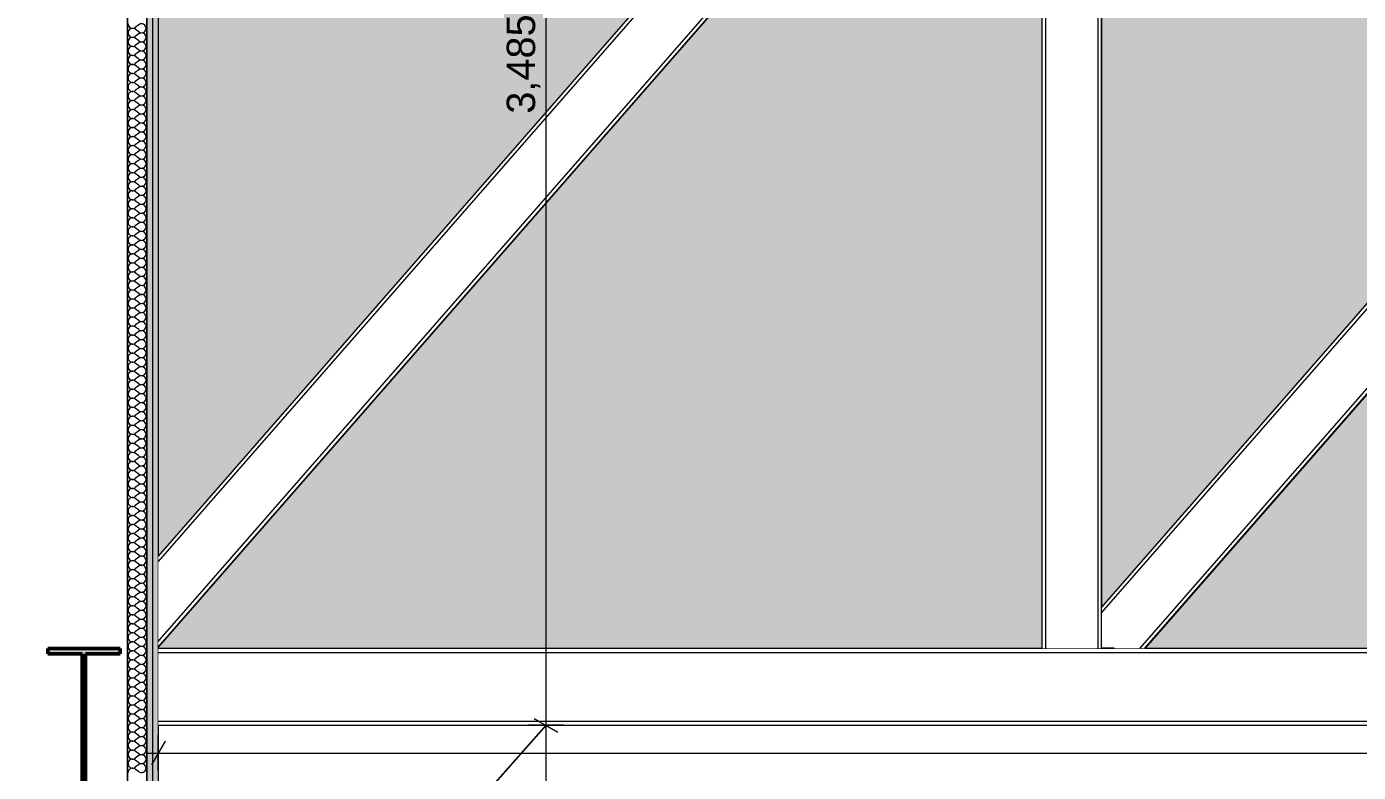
# Model space of a CAD drawing. Header units: millimetres. Extents: x -46868 to 156519, y -87156 to 18123.
# Drawn here: x 122374 to 125888, y -74298 to -72330 of the extents above; entities that cross this region are included whole.
import ezdxf

# ---------------------------------------------------------------- set-up
doc = ezdxf.new("R2010")
doc.units = ezdxf.units.MM
doc.header["$MEASUREMENT"] = 0
doc.linetypes.add('Dashed', pattern=[2822.222233, 1411.111116, -1411.111116])
doc.linetypes.add('Wipeout_Contour', pattern=[1000, 0, -1000])
for name, color, linetype, lineweight in [('0_Pen_No__85', 8, 'Continuous', 20), ('A-25-M_Wall_Int_Pen_No__1', 7, 'Continuous', 13), ('A-25-M_Wall_Int_Pen_No__150', 7, 'Continuous', 0), ('A-95-P_Drawing_Pen_No__2', 8, 'Continuous', 15), ('BEAM.IFC Import_Pen_No__4', 7, 'Continuous', 20), ('New_2D Layer_Pen_No__1', 7, 'Continuous', 13), ('TRUSS INTERNAL.IFC Import_Pen_No__4', 7, 'Continuous', 20)]:
    doc.layers.add(name, color=color, linetype=linetype, lineweight=lineweight)
for name, color, linetype in [('A-25-M_Wall_Int', 7, 'Continuous'), ('A-95-P_Drawing', 7, 'Continuous'), ('BEAM.IFC Import', 7, 'Continuous'), ('New_2D Layer', 7, 'Continuous'), ('TRUSS INTERNAL.IFC Import', 7, 'Continuous')]:
    doc.layers.add(name, color=color, linetype=linetype)
for name, color, linetype, lineweight, true_color in [('A-25-M_Wall_Int_Pen_No__107', 7, 'Continuous', 15, 0xa6a6a6), ('A-25-M_Wall_Int_Pen_No__81', 7, 'Continuous', 20, 0x6a6a6a), ('A-95-P_Drawing_Pen_No__62', 7, 'Continuous', 20, 0xaaaaaa), ('BEAM.IFC Import_Pen_No__104', 7, 'Continuous', 15, 0xa6a6a6), ('BEAM.IFC Import_Pen_No__24', 7, 'Continuous', 50, 0x2a2a2a)]:
    doc.layers.add(name, color=color, linetype=linetype, lineweight=lineweight, true_color=true_color)
doc.styles.add('GENERATED_STYLE_2', font='')
doc.styles.get('GENERATED_STYLE_2').set_extended_font_data('Arial')
doc.dimstyles.new('GENERATED_STYLE__6', dxfattribs={"dimtxt": 75, "dimasz": 47.5, "dimexe": 0.18, "dimexo": 225.041708, "dimgap": 0.09, "dimtad": 1, "dimdec": 0, "dimzin": 0, "dimdsep": 46, "dimtxsty": 'GENERATED_STYLE_2', "dimblk": 'ARROWHEAD_2', "dimblk1": 'ARROWHEAD_2', "dimblk2": 'ARROWHEAD_2', "dimcen": 0.09, "dimclrd": 7, "dimclre": 7, "dimclrt": 7, "dimadec": 0, "dimazin": 0, "dimtfac": 1, "dimtdec": 4, "dimtmove": 0, "dimatfit": 3, "dimfxl": 1, "dimtolj": 1, "dimtzin": 0, "dimarcsym": 0})
doc.dimstyles.new('GENERATED_STYLE__7', dxfattribs={"dimtxt": 75, "dimasz": 47.5, "dimexe": 0.18, "dimexo": 225.041708, "dimgap": 0.09, "dimtad": 1, "dimtih": 1, "dimtoh": 1, "dimdec": 0, "dimzin": 0, "dimdsep": 46, "dimtxsty": 'GENERATED_STYLE_2', "dimblk": 'ARROWHEAD_2', "dimblk1": 'ARROWHEAD_2', "dimblk2": 'ARROWHEAD_2', "dimcen": 0.09, "dimclrd": 7, "dimclre": 7, "dimclrt": 7, "dimadec": 0, "dimazin": 0, "dimtfac": 1, "dimtdec": 4, "dimtmove": 0, "dimatfit": 3, "dimfxl": 1, "dimtolj": 1, "dimtzin": 0, "dimarcsym": 0})
doc.dimstyles.new('GENERATED_STYLE__8', dxfattribs={"dimtxt": 0.18, "dimasz": 182.4, "dimexe": 0.18, "dimexo": 0.0625, "dimgap": 0.09, "dimtad": 0, "dimtih": 1, "dimtoh": 1, "dimdec": 4, "dimzin": 0, "dimdsep": 46, "dimcen": 0.09, "dimadec": 0, "dimazin": 0, "dimtfac": 1, "dimtdec": 4, "dimtmove": 0, "dimatfit": 3, "dimldrblk": 'ARROWHEAD_5', "dimfxl": 1, "dimtolj": 1, "dimtzin": 0, "dimarcsym": 0})

# ---------------------------------------------------------------- blocks, each defined once
blk = doc.blocks.new('*X98', base_point=(84174.4, -82656))
at = {"layer": 'A-25-M_Wall_Int_Pen_No__150', "linetype": 'Continuous'}
for p, q in [((122670.2, -72325.1), (122660.7, -72332.2)), ((122670.2, -72344.1), (122660.7, -72337)), ((122670.2, -72348.9), (122660.7, -72356)), ((122670.2, -72367.9), (122660.7, -72360.8)), ((122670.2, -72372.7), (122660.7, -72379.8)), ((122670.2, -72391.8), (122660.7, -72384.6)), ((122670.2, -72396.5), (122660.7, -72403.7)), ((122670.2, -72415.6), (122660.7, -72408.4)), ((122670.2, -72420.3), (122660.7, -72427.5)), ((122670.2, -72439.4), (122660.7, -72432.2)), ((122670.2, -72444.1), (122660.7, -72451.3)), ((122670.2, -72463.2), (122660.7, -72456)), ((122670.2, -72467.9), (122660.7, -72475.1)), ((122670.2, -72487), (122660.7, -72479.8)), ((122670.2, -72491.8), (122660.7, -72498.9)), ((122670.2, -72510.8), (122660.7, -72503.7)), ((122670.2, -72515.6), (122660.7, -72522.7)), ((122670.2, -72534.6), (122660.7, -72527.5)), ((122670.2, -72539.4), (122660.7, -72546.5)), ((122670.2, -72558.4), (122660.7, -72551.3)), ((122670.2, -72563.2), (122660.7, -72570.3)), ((122670.2, -72582.2), (122660.7, -72575.1)), ((122670.2, -72587), (122660.7, -72594.1)), ((122670.2, -72606), (122660.7, -72598.9)), ((122670.2, -72610.8), (122660.7, -72617.9)), ((122670.2, -72629.8), (122660.7, -72622.7)), ((122670.2, -72634.6), (122660.7, -72641.8)), ((122670.2, -72653.7), (122660.7, -72646.5)), ((122670.2, -72658.4), (122660.7, -72665.6)), ((122670.2, -72677.5), (122660.7, -72670.3)), ((122670.2, -72682.2), (122660.7, -72689.4)), ((122670.2, -72701.3), (122660.7, -72694.1)), ((122670.2, -72706), (122660.7, -72713.2)), ((122670.2, -72725.1), (122660.7, -72717.9)), ((122670.2, -72729.8), (122660.7, -72737)), ((122670.2, -72748.9), (122660.7, -72741.8)), ((122670.2, -72753.7), (122660.7, -72760.8)), ((122670.2, -72772.7), (122660.7, -72765.6)), ((122670.2, -72777.5), (122660.7, -72784.6)), ((122670.2, -72796.5), (122660.7, -72789.4)), ((122670.2, -72801.3), (122660.7, -72808.4)), ((122670.2, -72820.3), (122660.7, -72813.2)), ((122670.2, -72825.1), (122660.7, -72832.2)), ((122670.2, -72844.1), (122660.7, -72837)), ((122670.2, -72848.9), (122660.7, -72856)), ((122670.2, -72867.9), (122660.7, -72860.8)), ((122670.2, -72872.7), (122660.7, -72879.8)), ((122670.2, -72891.8), (122660.7, -72884.6)), ((122670.2, -72896.5), (122660.7, -72903.7)), ((122670.2, -72915.6), (122660.7, -72908.4)), ((122670.2, -72920.3), (122660.7, -72927.5)), ((122670.2, -72939.4), (122660.7, -72932.2)), ((122670.2, -72944.1), (122660.7, -72951.3)), ((122670.2, -72963.2), (122660.7, -72956)), ((122670.2, -72967.9), (122660.7, -72975.1)), ((122670.2, -72987), (122660.7, -72979.8)), ((122670.2, -72991.8), (122660.7, -72998.9)), ((122670.2, -73010.8), (122660.7, -73003.7)), ((122670.2, -73015.6), (122660.7, -73022.7)), ((122670.2, -73034.6), (122660.7, -73027.5)), ((122670.2, -73039.4), (122660.7, -73046.5)), ((122670.2, -73058.4), (122660.7, -73051.3)), ((122670.2, -73063.2), (122660.7, -73070.3)), ((122670.2, -73082.2), (122660.7, -73075.1)), ((122670.2, -73087), (122660.7, -73094.1)), ((122670.2, -73106), (122660.7, -73098.9)), ((122670.2, -73110.8), (122660.7, -73117.9)), ((122670.2, -73129.8), (122660.7, -73122.7)), ((122670.2, -73134.6), (122660.7, -73141.8)), ((122670.2, -73153.7), (122660.7, -73146.5)), ((122670.2, -73158.4), (122660.7, -73165.6)), ((122670.2, -73177.5), (122660.7, -73170.3)), ((122670.2, -73182.2), (122660.7, -73189.4)), ((122670.2, -73201.3), (122660.7, -73194.1)), ((122670.2, -73206), (122660.7, -73213.2)), ((122670.2, -73225.1), (122660.7, -73217.9)), ((122670.2, -73229.8), (122660.7, -73237)), ((122670.2, -73248.9), (122660.7, -73241.8)), ((122670.2, -73253.7), (122660.7, -73260.8)), ((122670.2, -73272.7), (122660.7, -73265.6)), ((122670.2, -73277.5), (122660.7, -73284.6)), ((122670.2, -73296.5), (122660.7, -73289.4)), ((122670.2, -73301.3), (122660.7, -73308.4)), ((122670.2, -73320.3), (122660.7, -73313.2)), ((122670.2, -73325.1), (122660.7, -73332.2)), ((122670.2, -73344.1), (122660.7, -73337)), ((122670.2, -73348.9), (122660.7, -73356)), ((122670.2, -73367.9), (122660.7, -73360.8)), ((122670.2, -73372.7), (122660.7, -73379.8)), ((122670.2, -73391.8), (122660.7, -73384.6)), ((122670.2, -73396.5), (122660.7, -73403.7)), ((122670.2, -73415.6), (122660.7, -73408.4)), ((122670.2, -73420.3), (122660.7, -73427.5)), ((122670.2, -73439.4), (122660.7, -73432.2)), ((122670.2, -73444.1), (122660.7, -73451.3)), ((122670.2, -73463.2), (122660.7, -73456)), ((122670.2, -73467.9), (122660.7, -73475.1)), ((122670.2, -73487), (122660.7, -73479.8)), ((122670.2, -73491.8), (122660.7, -73498.9)), ((122670.2, -73510.8), (122660.7, -73503.7)), ((122670.2, -73515.6), (122660.7, -73522.7)), ((122670.2, -73534.6), (122660.7, -73527.5)), ((122670.2, -73539.4), (122660.7, -73546.5)), ((122670.2, -73558.4), (122660.7, -73551.3)), ((122670.2, -73563.2), (122660.7, -73570.3)), ((122670.2, -73582.2), (122660.7, -73575.1)), ((122670.2, -73587), (122660.7, -73594.1)), ((122670.2, -73606), (122660.7, -73598.9)), ((122670.2, -73610.8), (122660.7, -73617.9)), ((122670.2, -73629.8), (122660.7, -73622.7)), ((122670.2, -73634.6), (122660.7, -73641.8)), ((122670.2, -73653.7), (122660.7, -73646.5)), ((122670.2, -73658.4), (122660.7, -73665.6)), ((122670.2, -73677.5), (122660.7, -73670.3)), ((122670.2, -73682.2), (122660.7, -73689.4)), ((122670.2, -73701.3), (122660.7, -73694.1)), ((122670.2, -73706), (122660.7, -73713.2)), ((122670.2, -73725.1), (122660.7, -73717.9)), ((122670.2, -73729.8), (122660.7, -73737)), ((122670.2, -73748.9), (122660.7, -73741.8)), ((122670.2, -73753.7), (122660.7, -73760.8)), ((122670.2, -73772.7), (122660.7, -73765.6)), ((122670.2, -73777.5), (122660.7, -73784.6)), ((122670.2, -73796.5), (122660.7, -73789.4)), ((122670.2, -73801.3), (122660.7, -73808.4)), ((122670.2, -73820.3), (122660.7, -73813.2)), ((122670.2, -73825.1), (122660.7, -73832.2)), ((122670.2, -73844.1), (122660.7, -73837)), ((122670.2, -73848.9), (122660.7, -73856)), ((122670.2, -73867.9), (122660.7, -73860.8)), ((122670.2, -73872.7), (122660.7, -73879.8)), ((122670.2, -73891.8), (122660.7, -73884.6)), ((122670.2, -73896.5), (122660.7, -73903.7)), ((122670.2, -73915.6), (122660.7, -73908.4)), ((122670.2, -73920.3), (122660.7, -73927.5)), ((122670.2, -73939.4), (122660.7, -73932.2)), ((122670.2, -73944.1), (122660.7, -73951.3)), ((122670.2, -73963.2), (122660.7, -73956)), ((122670.2, -73967.9), (122660.7, -73975.1)), ((122670.2, -73987), (122660.7, -73979.8)), ((122670.2, -73991.8), (122660.7, -73998.9)), ((122670.2, -74010.8), (122660.7, -74003.7)), ((122670.2, -74015.6), (122660.7, -74022.7)), ((122670.2, -74034.6), (122660.7, -74027.5)), ((122670.2, -74039.4), (122660.7, -74046.5)), ((122670.2, -74058.4), (122660.7, -74051.3)), ((122670.2, -74063.2), (122660.7, -74070.3)), ((122670.2, -74082.2), (122660.7, -74075.1)), ((122670.2, -74087), (122660.7, -74094.1)), ((122670.2, -74106), (122660.7, -74098.9)), ((122670.2, -74110.8), (122660.7, -74117.9)), ((122670.2, -74129.8), (122660.7, -74122.7)), ((122670.2, -74134.6), (122660.7, -74141.8)), ((122670.2, -74153.7), (122660.7, -74146.5)), ((122670.2, -74158.4), (122660.7, -74165.6)), ((122670.2, -74177.5), (122660.7, -74170.3)), ((122670.2, -74182.2), (122660.7, -74189.4)), ((122670.2, -74201.3), (122660.7, -74194.1)), ((122670.2, -74206), (122660.7, -74213.2)), ((122670.2, -74225.1), (122660.7, -74217.9)), ((122670.2, -74229.8), (122660.7, -74237)), ((122670.2, -74248.9), (122660.7, -74241.8)), ((122670.2, -74253.7), (122660.7, -74260.8)), ((122670.2, -74272.7), (122660.7, -74265.6)), ((122670.2, -74277.5), (122660.7, -74284.6)), ((122670.2, -74296.5), (122660.7, -74289.4))]:
    blk.add_line(p, q, dxfattribs=at)
for centre, start, end in [((122653.6, -72322.7), 180, 306.8699), ((122653.6, -72346.5), 53.1301, 180), ((122653.6, -72346.5), 180, 306.8699), ((122677.4, -72334.6), 233.1301, 126.8699), ((122677.4, -72358.4), 233.1301, 126.8699), ((122653.6, -72370.3), 53.1301, 180), ((122653.6, -72370.3), 180, 306.8699), ((122653.6, -72394.1), 53.1301, 180), ((122677.4, -72382.2), 233.1301, 126.8699), ((122653.6, -72394.1), 180, 306.8699), ((122653.6, -72417.9), 53.1301, 180), ((122653.6, -72417.9), 180, 306.8699), ((122677.4, -72406), 233.1301, 126.8699), ((122677.4, -72429.8), 233.1301, 126.8699), ((122653.6, -72441.8), 53.1301, 180), ((122653.6, -72441.8), 180, 306.8699), ((122653.6, -72465.6), 53.1301, 180), ((122677.4, -72453.7), 233.1301, 126.8699), ((122653.6, -72465.6), 180, 306.8699), ((122653.6, -72489.4), 53.1301, 180), ((122653.6, -72489.4), 180, 306.8699), ((122677.4, -72477.5), 233.1301, 126.8699), ((122677.4, -72501.3), 233.1301, 126.8699), ((122653.6, -72513.2), 53.1301, 180), ((122653.6, -72513.2), 180, 306.8699), ((122653.6, -72537), 53.1301, 180), ((122677.4, -72525.1), 233.1301, 126.8699), ((122653.6, -72537), 180, 306.8699), ((122653.6, -72560.8), 53.1301, 180), ((122653.6, -72560.8), 180, 306.8699), ((122677.4, -72548.9), 233.1301, 126.8699), ((122677.4, -72572.7), 233.1301, 126.8699), ((122653.6, -72584.6), 53.1301, 180), ((122653.6, -72584.6), 180, 306.8699), ((122653.6, -72608.4), 53.1301, 180), ((122677.4, -72596.5), 233.1301, 126.8699), ((122653.6, -72608.4), 180, 306.8699), ((122653.6, -72632.2), 53.1301, 180), ((122653.6, -72632.2), 180, 306.8699), ((122677.4, -72620.3), 233.1301, 126.8699), ((122677.4, -72644.1), 233.1301, 126.8699), ((122653.6, -72656), 53.1301, 180), ((122653.6, -72656), 180, 306.8699), ((122653.6, -72679.8), 53.1301, 180), ((122677.4, -72667.9), 233.1301, 126.8699), ((122653.6, -72679.8), 180, 306.8699), ((122653.6, -72703.7), 53.1301, 180), ((122653.6, -72703.7), 180, 306.8699), ((122677.4, -72691.8), 233.1301, 126.8699), ((122677.4, -72715.6), 233.1301, 126.8699), ((122653.6, -72727.5), 53.1301, 180), ((122653.6, -72727.5), 180, 306.8699), ((122653.6, -72751.3), 53.1301, 180), ((122677.4, -72739.4), 233.1301, 126.8699), ((122653.6, -72751.3), 180, 306.8699), ((122653.6, -72775.1), 53.1301, 180), ((122653.6, -72775.1), 180, 306.8699), ((122677.4, -72763.2), 233.1301, 126.8699), ((122677.4, -72787), 233.1301, 126.8699), ((122653.6, -72798.9), 53.1301, 180), ((122653.6, -72798.9), 180, 306.8699), ((122653.6, -72822.7), 53.1301, 180), ((122677.4, -72810.8), 233.1301, 126.8699), ((122653.6, -72822.7), 180, 306.8699), ((122653.6, -72846.5), 53.1301, 180), ((122653.6, -72846.5), 180, 306.8699), ((122677.4, -72834.6), 233.1301, 126.8699), ((122677.4, -72858.4), 233.1301, 126.8699), ((122653.6, -72870.3), 53.1301, 180), ((122653.6, -72870.3), 180, 306.8699), ((122653.6, -72894.1), 53.1301, 180), ((122677.4, -72882.2), 233.1301, 126.8699), ((122653.6, -72894.1), 180, 306.8699), ((122653.6, -72917.9), 53.1301, 180), ((122653.6, -72917.9), 180, 306.8699), ((122677.4, -72906), 233.1301, 126.8699), ((122677.4, -72929.8), 233.1301, 126.8699), ((122653.6, -72941.8), 53.1301, 180), ((122653.6, -72941.8), 180, 306.8699), ((122653.6, -72965.6), 53.1301, 180), ((122677.4, -72953.7), 233.1301, 126.8699), ((122653.6, -72965.6), 180, 306.8699), ((122653.6, -72989.4), 53.1301, 180), ((122653.6, -72989.4), 180, 306.8699), ((122677.4, -72977.5), 233.1301, 126.8699), ((122677.4, -73001.3), 233.1301, 126.8699), ((122653.6, -73013.2), 53.1301, 180), ((122653.6, -73013.2), 180, 306.8699), ((122677.4, -73025.1), 233.1301, 126.8699), ((122653.6, -73037), 53.1301, 180), ((122653.6, -73037), 180, 306.8699), ((122653.6, -73060.8), 53.1301, 180), ((122677.4, -73048.9), 233.1301, 126.8699), ((122653.6, -73060.8), 180, 306.8699), ((122653.6, -73084.6), 53.1301, 180), ((122653.6, -73084.6), 180, 306.8699), ((122677.4, -73072.7), 233.1301, 126.8699), ((122677.4, -73096.5), 233.1301, 126.8699), ((122653.6, -73108.4), 53.1301, 180), ((122653.6, -73108.4), 180, 306.8699), ((122653.6, -73132.2), 53.1301, 180), ((122677.4, -73120.3), 233.1301, 126.8699), ((122653.6, -73132.2), 180, 306.8699), ((122653.6, -73156), 53.1301, 180), ((122653.6, -73156), 180, 306.8699), ((122677.4, -73144.1), 233.1301, 126.8699), ((122677.4, -73167.9), 233.1301, 126.8699), ((122653.6, -73179.8), 53.1301, 180), ((122653.6, -73179.8), 180, 306.8699), ((122653.6, -73203.7), 53.1301, 180), ((122677.4, -73191.8), 233.1301, 126.8699), ((122653.6, -73203.7), 180, 306.8699), ((122653.6, -73227.5), 53.1301, 180), ((122653.6, -73227.5), 180, 306.8699), ((122677.4, -73215.6), 233.1301, 126.8699), ((122677.4, -73239.4), 233.1301, 126.8699), ((122653.6, -73251.3), 53.1301, 180), ((122653.6, -73251.3), 180, 306.8699), ((122653.6, -73275.1), 53.1301, 180), ((122677.4, -73263.2), 233.1301, 126.8699), ((122653.6, -73275.1), 180, 306.8699), ((122653.6, -73298.9), 53.1301, 180), ((122653.6, -73298.9), 180, 306.8699), ((122677.4, -73287), 233.1301, 126.8699), ((122677.4, -73310.8), 233.1301, 126.8699), ((122653.6, -73322.7), 53.1301, 180), ((122653.6, -73322.7), 180, 306.8699), ((122653.6, -73346.5), 53.1301, 180), ((122677.4, -73334.6), 233.1301, 126.8699), ((122653.6, -73346.5), 180, 306.8699), ((122653.6, -73370.3), 53.1301, 180), ((122653.6, -73370.3), 180, 306.8699), ((122677.4, -73358.4), 233.1301, 126.8699), ((122677.4, -73382.2), 233.1301, 126.8699), ((122653.6, -73394.1), 53.1301, 180), ((122653.6, -73394.1), 180, 306.8699), ((122653.6, -73417.9), 53.1301, 180), ((122677.4, -73406), 233.1301, 126.8699), ((122653.6, -73417.9), 180, 306.8699), ((122653.6, -73441.8), 53.1301, 180), ((122653.6, -73441.8), 180, 306.8699), ((122677.4, -73429.8), 233.1301, 126.8699), ((122677.4, -73453.7), 233.1301, 126.8699), ((122653.6, -73465.6), 53.1301, 180), ((122653.6, -73465.6), 180, 306.8699), ((122653.6, -73489.4), 53.1301, 180), ((122677.4, -73477.5), 233.1301, 126.8699), ((122653.6, -73489.4), 180, 306.8699), ((122653.6, -73513.2), 53.1301, 180), ((122653.6, -73513.2), 180, 306.8699), ((122677.4, -73501.3), 233.1301, 126.8699), ((122677.4, -73525.1), 233.1301, 126.8699), ((122653.6, -73537), 53.1301, 180), ((122653.6, -73537), 180, 306.8699), ((122653.6, -73560.8), 53.1301, 180), ((122677.4, -73548.9), 233.1301, 126.8699), ((122653.6, -73560.8), 180, 306.8699), ((122653.6, -73584.6), 53.1301, 180), ((122653.6, -73584.6), 180, 306.8699), ((122677.4, -73572.7), 233.1301, 126.8699), ((122677.4, -73596.5), 233.1301, 126.8699), ((122653.6, -73608.4), 53.1301, 180), ((122653.6, -73608.4), 180, 306.8699), ((122653.6, -73632.2), 53.1301, 180), ((122677.4, -73620.3), 233.1301, 126.8699), ((122653.6, -73632.2), 180, 306.8699), ((122653.6, -73656), 53.1301, 180), ((122653.6, -73656), 180, 306.8699), ((122677.4, -73644.1), 233.1301, 126.8699), ((122677.4, -73667.9), 233.1301, 126.8699), ((122653.6, -73679.8), 53.1301, 180), ((122653.6, -73679.8), 180, 306.8699), ((122653.6, -73703.7), 53.1301, 180), ((122677.4, -73691.8), 233.1301, 126.8699), ((122653.6, -73703.7), 180, 306.8699), ((122653.6, -73727.5), 53.1301, 180), ((122653.6, -73727.5), 180, 306.8699), ((122677.4, -73715.6), 233.1301, 126.8699), ((122677.4, -73739.4), 233.1301, 126.8699), ((122653.6, -73751.3), 53.1301, 180), ((122653.6, -73751.3), 180, 306.8699), ((122677.4, -73763.2), 233.1301, 126.8699), ((122653.6, -73775.1), 53.1301, 180), ((122653.6, -73775.1), 180, 306.8699), ((122653.6, -73798.9), 53.1301, 180), ((122677.4, -73787), 233.1301, 126.8699), ((122653.6, -73798.9), 180, 306.8699), ((122653.6, -73822.7), 53.1301, 180), ((122653.6, -73822.7), 180, 306.8699), ((122677.4, -73810.8), 233.1301, 126.8699), ((122677.4, -73834.6), 233.1301, 126.8699), ((122653.6, -73846.5), 53.1301, 180), ((122653.6, -73846.5), 180, 306.8699), ((122653.6, -73870.3), 53.1301, 180), ((122677.4, -73858.4), 233.1301, 126.8699), ((122653.6, -73870.3), 180, 306.8699), ((122653.6, -73894.1), 53.1301, 180), ((122653.6, -73894.1), 180, 306.8699), ((122677.4, -73882.2), 233.1301, 126.8699), ((122677.4, -73906), 233.1301, 126.8699), ((122653.6, -73917.9), 53.1301, 180), ((122653.6, -73917.9), 180, 306.8699), ((122653.6, -73941.8), 53.1301, 180), ((122677.4, -73929.8), 233.1301, 126.8699), ((122653.6, -73941.8), 180, 306.8699), ((122653.6, -73965.6), 53.1301, 180), ((122653.6, -73965.6), 180, 306.8699), ((122677.4, -73953.7), 233.1301, 126.8699), ((122677.4, -73977.5), 233.1301, 126.8699), ((122653.6, -73989.4), 53.1301, 180), ((122653.6, -73989.4), 180, 306.8699), ((122653.6, -74013.2), 53.1301, 180), ((122677.4, -74001.3), 233.1301, 126.8699), ((122653.6, -74013.2), 180, 306.8699), ((122653.6, -74037), 53.1301, 180), ((122653.6, -74037), 180, 306.8699), ((122677.4, -74025.1), 233.1301, 126.8699), ((122677.4, -74048.9), 233.1301, 126.8699), ((122653.6, -74060.8), 53.1301, 180), ((122653.6, -74060.8), 180, 306.8699), ((122653.6, -74084.6), 53.1301, 180), ((122677.4, -74072.7), 233.1301, 126.8699), ((122653.6, -74084.6), 180, 306.8699), ((122653.6, -74108.4), 53.1301, 180), ((122653.6, -74108.4), 180, 306.8699), ((122677.4, -74096.5), 233.1301, 126.8699), ((122677.4, -74120.3), 233.1301, 126.8699), ((122653.6, -74132.2), 53.1301, 180), ((122653.6, -74132.2), 180, 306.8699), ((122653.6, -74156), 53.1301, 180), ((122677.4, -74144.1), 233.1301, 126.8699), ((122653.6, -74156), 180, 306.8699), ((122653.6, -74179.8), 53.1301, 180), ((122653.6, -74179.8), 180, 306.8699), ((122677.4, -74167.9), 233.1301, 126.8699), ((122677.4, -74191.8), 233.1301, 126.8699), ((122653.6, -74203.7), 53.1301, 180), ((122653.6, -74203.7), 180, 306.8699), ((122653.6, -74227.5), 53.1301, 180), ((122677.4, -74215.6), 233.1301, 126.8699), ((122653.6, -74227.5), 180, 306.8699), ((122653.6, -74251.3), 53.1301, 180), ((122653.6, -74251.3), 180, 306.8699), ((122677.4, -74239.4), 233.1301, 126.8699), ((122677.4, -74263.2), 233.1301, 126.8699), ((122653.6, -74275.1), 53.1301, 180), ((122653.6, -74275.1), 180, 306.8699), ((122653.6, -74298.9), 53.1301, 180), ((122677.4, -74287), 233.1301, 126.8699)]:
    blk.add_arc(centre, 11.9, start, end, dxfattribs=at)
blk = doc.blocks.new('Section Elem_68_1', base_point=(84174.4, -82656))
at = {"layer": 'A-25-M_Wall_Int_Pen_No__107', "linetype": 'Continuous'}
for points in [[(122691.5, -74422.5), (122706.5, -74422.5), (122706.5, -70688.5), (122691.5, -70688.5)], [(122706.5, -74422.5), (122721.5, -74422.5), (122721.5, -70688.5), (122706.5, -70688.5)]]:
    blk.add_hatch(color=256, dxfattribs=at).paths.add_polyline_path(points)
at = {"layer": 'A-25-M_Wall_Int_Pen_No__81', "linetype": 'Continuous', "lineweight": 0, "true_color": 0x353535}
blk.add_hatch(color=250, dxfattribs=at).paths.add_polyline_path([(122690.5, -74422.5), (122691.5, -74422.5), (122691.5, -70688.5), (122690.5, -70688.5)])
at = {"layer": 'A-25-M_Wall_Int_Pen_No__1', "linetype": 'Continuous'}
blk.add_line((122721.5, -70688.5), (122721.5, -74422.5), dxfattribs=at)
at = {"color": 254, "linetype": 'Wipeout_Contour', "lineweight": 0, "ltscale": 570104.614328}
blk.add_wipeout([(122640.5, -74422.5), (122690.5, -74422.5), (122690.5, -70688.5), (122640.5, -70688.5)], dxfattribs=at).dxf.layer = 'A-25-M_Wall_Int'
at = {"layer": 'A-25-M_Wall_Int_Pen_No__81', "linetype": 'Continuous', "lineweight": 0, "true_color": 0x353535}
blk.add_hatch(color=250, dxfattribs=at).paths.add_polyline_path([(122639.5, -70688.5), (122639.5, -74422.5), (122640.5, -74422.5), (122640.5, -70688.5)])
at = {"layer": 'A-25-M_Wall_Int_Pen_No__1', "linetype": 'Continuous'}
for p, q in [((122639.5, -70688.5), (122639.5, -74422.5)), ((122640.5, -70688.5), (122640.5, -74422.5)), ((122690.5, -70688.5), (122690.5, -74422.5)), ((122691.5, -70688.5), (122691.5, -74422.5)), ((122706.5, -70688.5), (122706.5, -74422.5))]:
    blk.add_line(p, q, dxfattribs=at)
at = {"layer": 'A-25-M_Wall_Int', "lineweight": 0}
blk.add_blockref('*X98', (84174.4, -82656), dxfattribs=at)
blk = doc.blocks.new('Section Elem_112_1', base_point=(84174.4, -82656))
at = {"color": 254, "linetype": 'Wipeout_Contour', "lineweight": 0, "ltscale": 592968.822585}
blk.add_wipeout([(122721.5, -73970.6), (122721.5, -73981.6), (134145.4, -73981.6), (134145.4, -73970.6)], dxfattribs=at).dxf.layer = 'BEAM.IFC Import'
at = {"color": 254, "linetype": 'Wipeout_Contour', "lineweight": 0, "ltscale": 593161.099022}
blk.add_wipeout([(122721.5, -73981.6), (122721.5, -74162.8), (134145.4, -74162.8), (134145.4, -73981.6)], dxfattribs=at).dxf.layer = 'BEAM.IFC Import'
at = {"layer": 'BEAM.IFC Import_Pen_No__4', "linetype": 'Continuous'}
for p, q in [((122721.5, -73970.6), (134145.4, -73970.6)), ((122721.5, -73981.6), (134145.4, -73981.6))]:
    blk.add_line(p, q, dxfattribs=at)
at = {"color": 254, "linetype": 'Wipeout_Contour', "lineweight": 0, "ltscale": 593353.272581}
blk.add_wipeout([(122721.5, -74162.8), (122721.5, -74173.8), (134145.4, -74173.8), (134145.4, -74162.8)], dxfattribs=at).dxf.layer = 'BEAM.IFC Import'
at = {"layer": 'BEAM.IFC Import_Pen_No__4', "linetype": 'Continuous'}
for p, q in [((122721.5, -74162.8), (134145.4, -74162.8)), ((122721.5, -74173.8), (134145.4, -74173.8))]:
    blk.add_line(p, q, dxfattribs=at)
blk = doc.blocks.new('Section Elem_113_1', base_point=(84174.4, -82656))
at = {"color": 254, "linetype": 'Wipeout_Contour', "lineweight": 0, "ltscale": 578677.593053}
blk.add_wipeout([(125062.5, -71216.3), (125062.5, -73970.6), (125201.3, -73970.6), (125201.3, -71216.3)], dxfattribs=at).dxf.layer = 'TRUSS INTERNAL.IFC Import'
at = {"color": 254, "linetype": 'Wipeout_Contour', "lineweight": 0, "ltscale": 578421.182444}
blk.add_wipeout([(125053.1, -73970.6), (125062.5, -73970.6), (125062.5, -71216.3), (125053.1, -71216.3)], dxfattribs=at).dxf.layer = 'TRUSS INTERNAL.IFC Import'
at = {"color": 254, "linetype": 'Wipeout_Contour', "lineweight": 0, "ltscale": 578933.937011}
blk.add_wipeout([(125201.3, -73970.6), (125210.7, -73970.6), (125210.7, -71216.3), (125201.3, -71216.3)], dxfattribs=at).dxf.layer = 'TRUSS INTERNAL.IFC Import'
at = {"layer": 'TRUSS INTERNAL.IFC Import_Pen_No__4', "linetype": 'Continuous'}
for p, q in [((125053.1, -71216.3), (125053.1, -73970.6)), ((125062.5, -71216.3), (125062.5, -73970.6)), ((125062.5, -71216.3), (125062.5, -73970.6))]:
    blk.add_line(p, q, dxfattribs=at)
at = {"color": 254, "linetype": 'Wipeout_Contour', "lineweight": 0, "ltscale": 578839.942143}
blk.add_wipeout([(125210.7, -71216.3), (125210.7, -73862.1), (125210.8, -73862.1), (125210.8, -71216.3)], dxfattribs=at).dxf.layer = 'TRUSS INTERNAL.IFC Import'
at = {"layer": 'TRUSS INTERNAL.IFC Import_Pen_No__4', "linetype": 'Continuous'}
for p, q in [((125201.3, -73970.6), (125201.3, -71216.3)), ((125210.7, -71216.3), (125210.7, -73862.1)), ((125210.8, -73862.1), (125210.8, -71216.3)), ((125210.7, -73876.4), (125210.7, -73970.6))]:
    blk.add_line(p, q, dxfattribs=at)
blk = doc.blocks.new('Section Elem_117_1', base_point=(84174.4, -82656))
at = {"color": 254, "linetype": 'Wipeout_Contour', "lineweight": 0, "ltscale": 574462.332536}
blk.add_wipeout([(122721.5, -73967.3), (125053.1, -71296.3), (125053.1, -71282), (122721.5, -73953)], dxfattribs=at).dxf.layer = 'TRUSS INTERNAL.IFC Import'
at = {"color": 254, "linetype": 'Wipeout_Contour', "lineweight": 0, "ltscale": 717766.496823}
blk.add_wipeout([(122721.5, -73967.3), (122721.5, -73967.3), (122721.5, -73967.3), (125053.1, -71296.3), (125053.1, -71296.3)], dxfattribs=at).dxf.layer = 'TRUSS INTERNAL.IFC Import'
at = {"color": 254, "linetype": 'Wipeout_Contour', "lineweight": 0, "ltscale": 718105.499675}
blk.add_wipeout([(124926.2, -71216.3), (122721.5, -73742), (122721.5, -73953), (125053.1, -71282), (125053.1, -71216.3)], dxfattribs=at).dxf.layer = 'TRUSS INTERNAL.IFC Import'
at = {"color": 254, "linetype": 'Wipeout_Contour', "lineweight": 0, "ltscale": 573944.68224}
blk.add_wipeout([(122721.5, -73742), (122721.5, -73742), (124926.2, -71216.3), (124926.2, -71216.3)], dxfattribs=at).dxf.layer = 'TRUSS INTERNAL.IFC Import'
at = {"color": 254, "linetype": 'Wipeout_Contour', "lineweight": 0, "ltscale": 573926.45152}
blk.add_wipeout([(122721.5, -73727.7), (122721.5, -73742), (124926.2, -71216.3), (124913.7, -71216.3)], dxfattribs=at).dxf.layer = 'TRUSS INTERNAL.IFC Import'
at = {"layer": 'TRUSS INTERNAL.IFC Import_Pen_No__4', "linetype": 'Continuous'}
for p, q in [((124926.2, -71216.3), (122721.5, -73742)), ((124926.2, -71216.3), (122721.5, -73742)), ((124913.7, -71216.3), (122721.5, -73727.7)), ((122721.5, -73953), (125053.1, -71282)), ((125053.1, -71296.3), (122721.5, -73967.3)), ((122721.5, -73967.3), (125053.1, -71296.3))]:
    blk.add_line(p, q, dxfattribs=at)
blk = doc.blocks.new('Section Elem_118_1', base_point=(84174.4, -82656))
at = {"color": 254, "linetype": 'Wipeout_Contour', "lineweight": 0, "ltscale": 583475.276847}
blk.add_wipeout([(127659.8, -71282), (125312.7, -73970.6), (125325.2, -73970.6), (127659.8, -71296.3)], dxfattribs=at).dxf.layer = 'TRUSS INTERNAL.IFC Import'
at = {"color": 254, "linetype": 'Wipeout_Contour', "lineweight": 0, "ltscale": 874788.002972}
blk.add_wipeout([(125210.7, -73876.4), (125210.7, -73970.6), (125312.7, -73970.6), (127659.8, -71282), (127659.8, -71216.3), (127532.9, -71216.3)], dxfattribs=at).dxf.layer = 'TRUSS INTERNAL.IFC Import'
at = {"layer": 'TRUSS INTERNAL.IFC Import_Pen_No__4', "linetype": 'Continuous'}
blk.add_line((125243.8, -73970.6), (125210.7, -73970.6), dxfattribs=at)
at = {"color": 254, "linetype": 'Wipeout_Contour', "lineweight": 0, "ltscale": 582882.271581}
blk.add_wipeout([(125210.7, -73862.1), (125210.7, -73876.4), (127532.9, -71216.3), (127520.4, -71216.3)], dxfattribs=at).dxf.layer = 'TRUSS INTERNAL.IFC Import'
at = {"layer": 'TRUSS INTERNAL.IFC Import_Pen_No__4', "linetype": 'Continuous'}
for p, q in [((127532.9, -71216.3), (125210.7, -73876.4)), ((127532.9, -71216.3), (125210.7, -73876.4)), ((127520.4, -71216.3), (125210.7, -73862.1)), ((125312.7, -73970.6), (127659.8, -71282)), ((125325.2, -73970.6), (127659.8, -71296.3)), ((127659.8, -71296.3), (125325.3, -73970.6)), ((125210.7, -73876.4), (125210.7, -73862.1)), ((125210.7, -73970.6), (125210.7, -73876.4))]:
    blk.add_line(p, q, dxfattribs=at)
blk = doc.blocks.new('Section Elem_124_1', base_point=(84174.4, -82656))
at = {"layer": 'BEAM.IFC Import_Pen_No__104', "linetype": 'Continuous', "lineweight": 0, "true_color": 0x292929}
blk.add_hatch(color=250, dxfattribs=at).paths.add_polyline_path([(122430.1, -74413.5), (122430.1, -74428), (122620.5, -74428), (122620.5, -74413.5), (122529.8, -74413.5), (122529.8, -73985.5), (122620.5, -73985.5), (122620.5, -73971), (122430.1, -73971), (122430.1, -73985.5), (122520.8, -73985.5), (122520.8, -74413.5)])
at = {"layer": 'BEAM.IFC Import_Pen_No__24', "linetype": 'Continuous'}
for p, q in [((122430.1, -73971), (122430.1, -73985.5)), ((122620.5, -73971), (122430.1, -73971)), ((122620.5, -73971), (122620.5, -73985.5)), ((122520.8, -73985.5), (122430.1, -73985.5)), ((122520.8, -73985.5), (122520.8, -74413.5)), ((122529.8, -73985.5), (122529.8, -74413.5)), ((122620.5, -73985.5), (122529.8, -73985.5)), ((122430.1, -74413.5), (122430.1, -74428)), ((122520.8, -74413.5), (122430.1, -74413.5)), ((122620.5, -74428), (122430.1, -74428)), ((122620.5, -74413.5), (122529.8, -74413.5)), ((122620.5, -74413.5), (122620.5, -74428))]:
    blk.add_line(p, q, dxfattribs=at)
blk = doc.blocks.new('*D189', base_point=(84174.4, -82656))
at = {"layer": 'New_2D Layer_Pen_No__1', "linetype": 'Continuous'}
for p, q in [((123791.7, -74173.8), (123697.9, -74173.8)), ((123713.5, -74155.8), (123776, -74191.9)), ((123744.8, -82656), (123744.8, -74173.8)), ((123713.5, -82638), (123776, -82674.1)), ((123791.7, -82656), (122946.4, -82656)), ((123744.8, -82686.6), (123744.8, -82656))]:
    blk.add_line(p, q, dxfattribs=at)
at = {"layer": 'New_2D Layer_Pen_No__1', "insert": (123729.8, -78543.6), "char_height": 75, "attachment_point": 7, "rotation": 90, "style": 'GENERATED_STYLE_2'}
blk.add_mtext('\\A1;{\\fArial|b0|i0|c0|p34;8,482}', dxfattribs=at)
blk = doc.blocks.new('ARROWHEAD_2')
at = {"color": 0, "linetype": 'Continuous', "lineweight": 0}
for p, q in [((0, 0), (-1, 0)), ((-0.378, -0.655), (0.378, 0.655))]:
    blk.add_line(p, q, dxfattribs=at)
blk = doc.blocks.new('*D190', base_point=(84174.4, -82656))
at = {"layer": 'New_2D Layer_Pen_No__1', "linetype": 'Continuous'}
for p, q in [((123744.8, -70688.5), (123744.8, -70658)), ((123791.7, -70688.5), (122946.4, -70688.5)), ((123776, -70706.6), (123713.5, -70670.5)), ((123744.8, -74173.8), (123744.8, -70688.5)), ((123791.7, -74173.8), (123697.9, -74173.8)), ((123713.5, -74155.8), (123776, -74191.9))]:
    blk.add_line(p, q, dxfattribs=at)
at = {"layer": 'New_2D Layer_Pen_No__1', "insert": (123729.8, -72559.9), "char_height": 75, "attachment_point": 7, "rotation": 90, "style": 'GENERATED_STYLE_2'}
blk.add_mtext('\\A1;{\\fArial|b0|i0|c0|p34;3,485}', dxfattribs=at)
blk = doc.blocks.new('*D192', base_point=(84174.4, -82656))
at = {"layer": 'New_2D Layer_Pen_No__1', "linetype": 'Continuous'}
for p, q in [((122739.5, -74215.8), (122703.4, -74278.3)), ((122721.5, -74293.9), (122721.5, -74200.2)), ((141735.2, -74278.3), (141771.3, -74215.8)), ((141753.2, -74293.9), (141753.2, -74200.2)), ((122690.9, -74247.1), (122721.5, -74247.1)), ((122721.5, -74247.1), (141753.2, -74247.1)), ((141753.2, -74247.1), (141783.8, -74247.1))]:
    blk.add_line(p, q, dxfattribs=at)
at = {"layer": 'New_2D Layer_Pen_No__1', "insert": (132080, -74232.1), "char_height": 75, "attachment_point": 7, "style": 'GENERATED_STYLE_2'}
blk.add_mtext('\\A1;{\\fArial|b0|i0|c0|p34;19,032}', dxfattribs=at)
blk = doc.blocks.new('ARROWHEAD_5')
at = {"color": 0, "linetype": 'Continuous', "lineweight": 0}
blk.add_line((0, 0), (-1, 0), dxfattribs=at)
blk.add_solid([(-1, 0.2679), (0, 0), (-1, -0.2679), (-1, 0.2679)], dxfattribs=at)

msp = doc.modelspace()

# ---------------------------------------------------------------- block references
at = {"layer": 'BEAM.IFC Import', "lineweight": 0}
msp.add_blockref('Section Elem_124_1', (84174.4, -82656), dxfattribs=at)

# ---------------------------------------------------------------- wipeouts: each hides what was drawn before it
at = {"color": 254, "linetype": 'Wipeout_Contour', "lineweight": 0, "ltscale": 603406.134134}
msp.add_wipeout([(122721.5, -70687), (122721.5, -74173.8), (141753.2, -74173.8), (141753.2, -70687)], dxfattribs=at).dxf.layer = 'A-95-P_Drawing'

# ---------------------------------------------------------------- next in the draw order: hatches: boundary and pattern name
at = {"layer": 'A-95-P_Drawing_Pen_No__62', "linetype": 'Continuous', "ltscale": 0.1}
h = msp.add_hatch(dxfattribs=at)
h.set_pattern_fill('Brass_Bronze_0001', color=256, style=0, pattern_type=2)
h.set_pattern_definition([(45, (84174.42, -82656.04), (-91.92388, 91.92388), []), (45, (84128.45, -82610.07), (-91.92388, 91.92388), [97.5, -32.5])])
h.paths.add_polyline_path([(122721.5, -70687), (122721.5, -74173.8), (141753.2, -74173.8), (141753.2, -70687)])

# ---------------------------------------------------------------- next in the draw order: linework, layer by layer
at = {"layer": 'A-95-P_Drawing_Pen_No__2', "linetype": 'Dashed', "ltscale": 0.1, "flags": 128}
msp.add_lwpolyline([(122721.5, -70687), (122721.5, -74173.8), (141753.2, -74173.8), (141753.2, -70687)], close=True, dxfattribs=at)

# ---------------------------------------------------------------- next in the draw order: block references
at = {"layer": 'A-25-M_Wall_Int', "lineweight": 0}
msp.add_blockref('Section Elem_68_1', (84174.4, -82656), dxfattribs=at)

# ---------------------------------------------------------------- next in the draw order: block references
at = {"layer": 'BEAM.IFC Import', "lineweight": 0}
msp.add_blockref('Section Elem_112_1', (84174.4, -82656), dxfattribs=at)

# ---------------------------------------------------------------- next in the draw order: block references
at = {"layer": 'TRUSS INTERNAL.IFC Import', "lineweight": 0}
msp.add_blockref('Section Elem_113_1', (84174.4, -82656), dxfattribs=at)

# ---------------------------------------------------------------- next in the draw order: dimensions: what is measured, and where the dimension line sits
at = {"layer": 'New_2D Layer', "linetype": 'Continuous'}
dim = msp.add_linear_dim(base=(141753.2, -74247.1), p1=(122721.5, -74173.8), p2=(141753.2, -74173.8), dimstyle='GENERATED_STYLE__7', dxfattribs=at)
dim.commit()
dim.dimension.update_dxf_attribs({"geometry": '*D192', "text_midpoint": (132241.9, -74194.6), "dimtype": 160})
dim = msp.add_linear_dim(base=(123744.8, -74173.8), p1=(122721.3, -82656), p2=(123744.8, -74173.8), angle=90, dimstyle='GENERATED_STYLE__6', dxfattribs=at)
dim.commit()
dim.dimension.update_dxf_attribs({"geometry": '*D189', "text_midpoint": (123692.3, -78411.2), "dimtype": 160, "text_rotation": 90})

# ---------------------------------------------------------------- next in the draw order: leaders
at = {"layer": '0_Pen_No__85', "linetype": 'Continuous', "annotation_type": 0, "has_hookline": 1, "hookline_direction": 1, "text_width": 1309.5}
msp.add_leader([(123744.8, -74173.8), (123318.4, -74654.8), (121830.4, -74654.8)], dimstyle='GENERATED_STYLE__8', dxfattribs=at)

# ---------------------------------------------------------------- next in the draw order: block references
at = {"layer": 'TRUSS INTERNAL.IFC Import', "lineweight": 0}
for name in ['Section Elem_117_1', 'Section Elem_118_1']:
    msp.add_blockref(name, (84174.4, -82656), dxfattribs=at)

# ---------------------------------------------------------------- next in the draw order: dimensions: what is measured, and where the dimension line sits
at = {"layer": 'New_2D Layer', "linetype": 'Continuous'}
dim = msp.add_linear_dim(base=(123744.8, -70688.5), p1=(123744.8, -74173.8), p2=(122721.3, -70688.5), angle=90, dimstyle='GENERATED_STYLE__6', dxfattribs=at)
dim.commit()
dim.dimension.update_dxf_attribs({"geometry": '*D190', "text_midpoint": (123692.3, -72427.4), "dimtype": 160, "text_rotation": 90})

doc.saveas('drawing.dxf')
